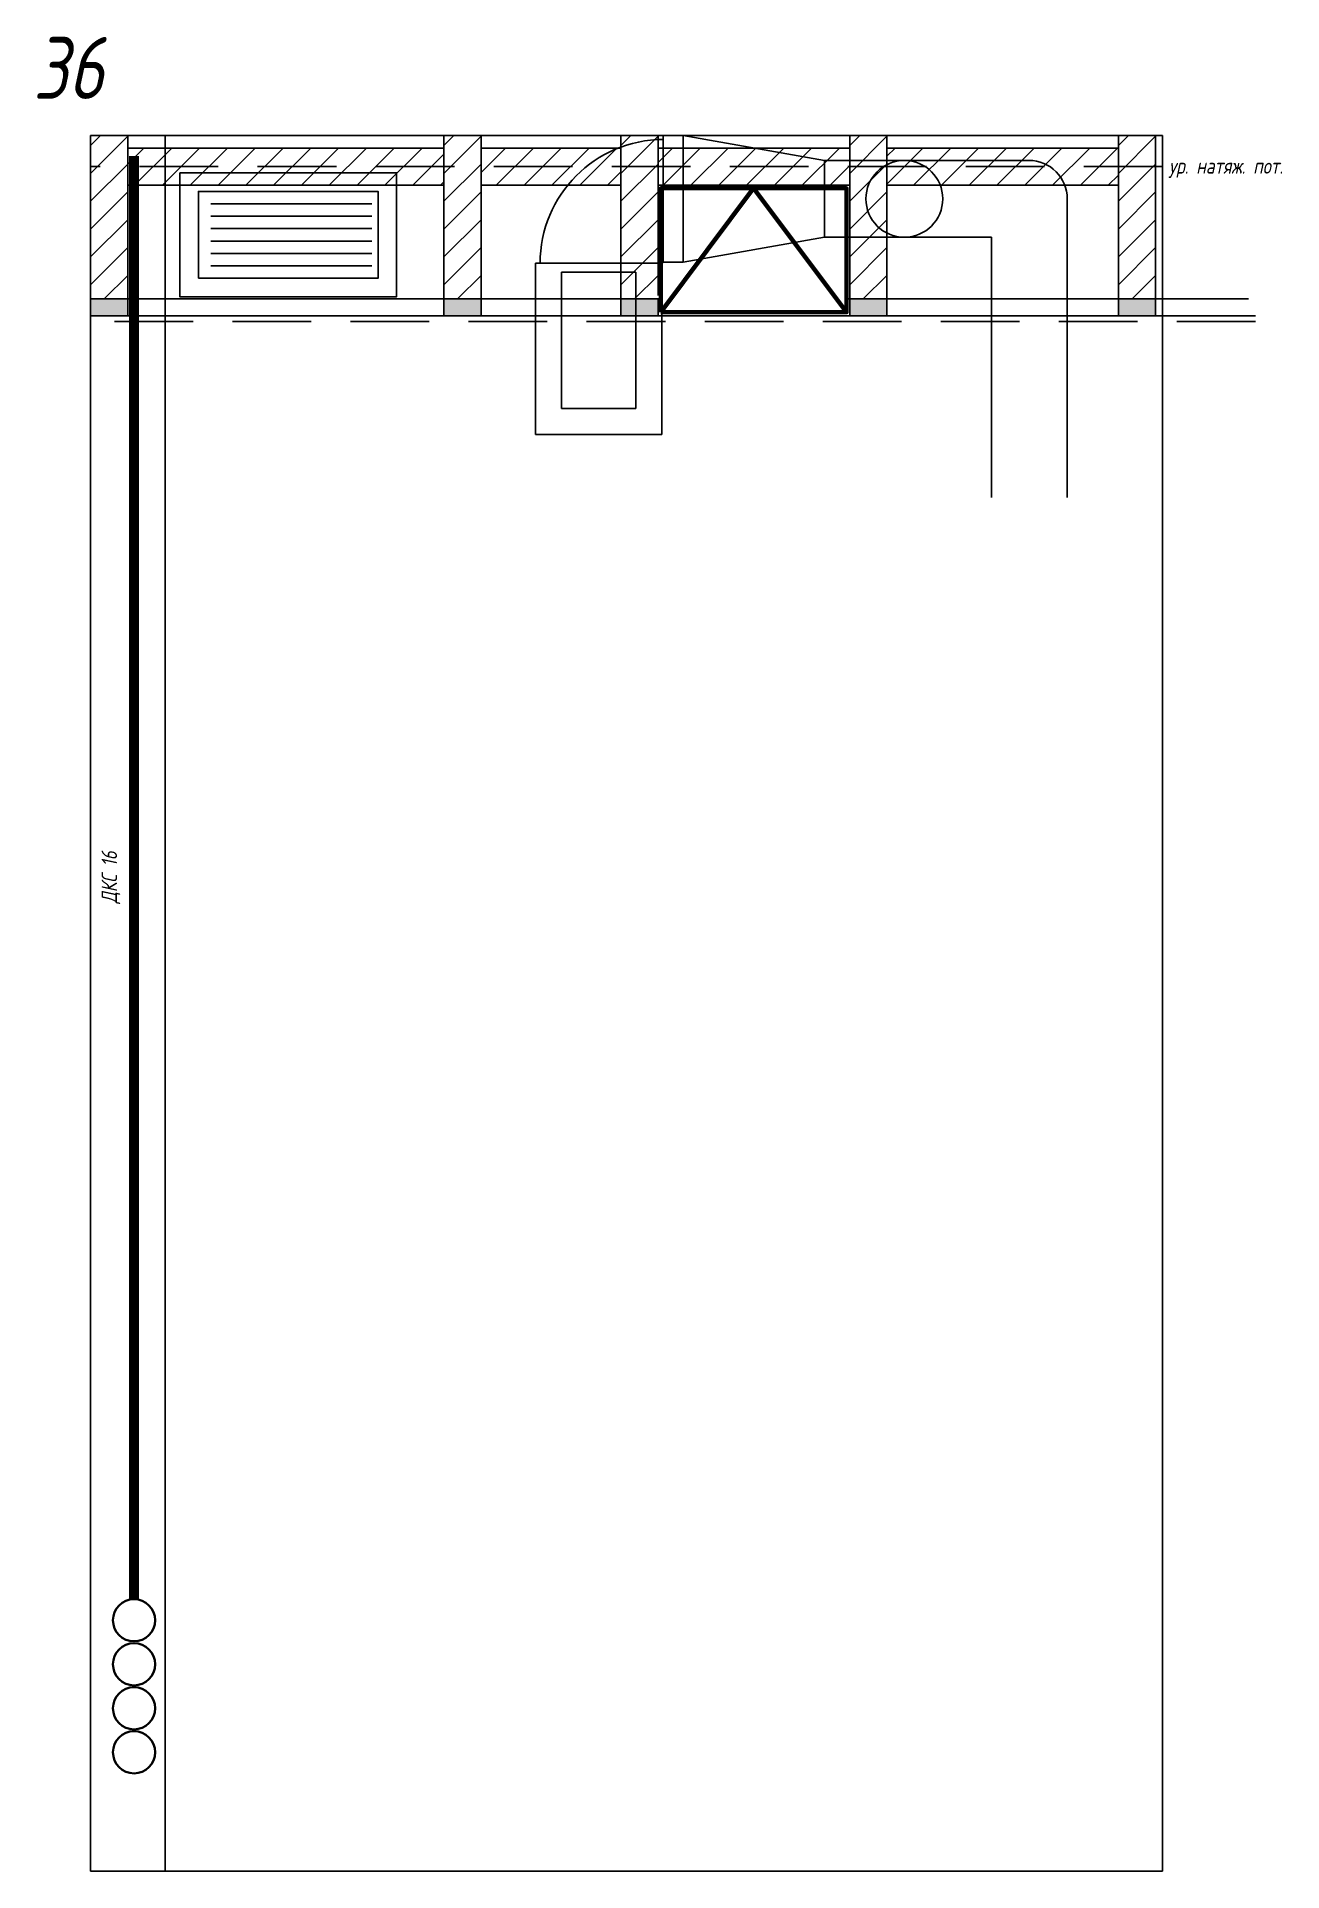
# Model space of a CAD drawing. Header units: millimetres. Extents: x -87 to 1923, y 0 to 2960.
import ezdxf
from ezdxf.enums import TextEntityAlignment as Align

# ---------------------------------------------------------------- set-up
doc = ezdxf.new("R2010")
doc.units = ezdxf.units.MM
doc.linetypes.add('DASHED', pattern=[19.05, 12.7, -6.35])
for name, color, linetype in [('01 Черновое', 7, 'Continuous'), ('02 ОВиК', 7, 'Continuous'), ('02 ЭОМ и СС', 7, 'Continuous'), ('03 Потолок', 5, 'Continuous')]:
    doc.layers.add(name, color=color, linetype=linetype)
doc.layers.add('04 Лючки', color=2, linetype='Continuous', lineweight=40)
doc.styles.add('ГОСТ-ISOCPEUR', font='isocpeui.ttf', dxfattribs={"width": 0.8})

msp = doc.modelspace()

# ---------------------------------------------------------------- hatches: boundary and pattern name
at = {"layer": '03 Потолок', "lineweight": -2}
h = msp.add_hatch(dxfattribs=at)
h.set_pattern_fill('ANSI31', color=256, scale=10, style=0)
h.paths.add_polyline_path([(60, 2750), (60, 2800), (0, 2800), (0, 2750)])
h.paths.add_polyline_path([(60, 2536.5), (60, 2750), (0, 2750), (0, 2536.5)])
h = msp.add_hatch(dxfattribs=at)
h.set_pattern_fill('ANSI31', color=256, scale=10, style=0)
h.set_pattern_definition([(45, (570, 1e-12), (-22.45064, 22.45064), [])])
h.paths.add_polyline_path([(630, 2750), (630, 2800), (570, 2800), (570, 2750)])
h.paths.add_polyline_path([(630, 2536.5), (630, 2750), (570, 2750), (570, 2536.5)])
h = msp.add_hatch(dxfattribs=at)
h.set_pattern_fill('ANSI31', color=256, scale=10, style=0)
h.set_pattern_definition([(45, (855.822, 2e-12), (-22.45064, 22.45064), [])])
h.paths.add_polyline_path([(915.8, 2750), (915.8, 2800), (855.8, 2800), (855.8, 2750)])
h.paths.add_polyline_path([(915.8, 2536.5), (915.8, 2750), (855.8, 2750), (855.8, 2536.5)])
h = msp.add_hatch(dxfattribs=at)
h.set_pattern_fill('ANSI31', color=256, scale=10, style=0)
h.set_pattern_definition([(45, (1225, 3e-12), (-22.45064, 22.45064), [])])
h.paths.add_polyline_path([(1285, 2750), (1285, 2800), (1225, 2800), (1225, 2750)])
h.paths.add_polyline_path([(1285, 2536.5), (1285, 2750), (1225, 2750), (1225, 2536.5)])
h = msp.add_hatch(dxfattribs=at)
h.set_pattern_fill('ANSI31', color=256, scale=10, style=0)
h.set_pattern_definition([(45, (1658.816, 4e-12), (-22.45064, 22.45064), [])])
h.paths.add_polyline_path([(1718.8, 2750), (1718.8, 2800), (1658.8, 2800), (1658.8, 2750)])
h.paths.add_polyline_path([(1718.8, 2536.5), (1718.8, 2750), (1658.8, 2750), (1658.8, 2536.5)])
h = msp.add_hatch(dxfattribs=at)
h.set_pattern_fill('ANSI31', color=256, scale=10, style=0)
h.paths.add_polyline_path([(120, 2750), (120, 2780), (60, 2780), (60, 2750)])
h.paths.add_polyline_path([(120, 2720), (120, 2750), (60, 2750), (60, 2720)])
h.paths.add_polyline_path([(570, 2750), (570, 2780), (120, 2780), (120, 2750)])
h.paths.add_polyline_path([(570, 2720), (570, 2750), (120, 2750), (120, 2720)])
h = msp.add_hatch(dxfattribs=at)
h.set_pattern_fill('ANSI31', color=256, scale=10, style=0)
h.paths.add_polyline_path([(855.8, 2750), (855.8, 2780), (630, 2780), (630, 2750)])
h.paths.add_polyline_path([(855.8, 2720), (855.8, 2750), (630, 2750), (630, 2720)])
h = msp.add_hatch(dxfattribs=at)
h.set_pattern_fill('ANSI31', color=256, scale=10, style=0)
h.paths.add_polyline_path([(1225, 2750), (1225, 2780), (915.8, 2780), (915.8, 2750)])
h.paths.add_polyline_path([(1225, 2720), (1225, 2750), (915.8, 2750), (915.8, 2720), (920, 2720), (920, 2740), (1220, 2740), (1220, 2720)])
h.paths.add_polyline_path([(1220, 2720), (1220, 2740), (1070, 2740), (1085, 2720)], flags=16)
h.paths.add_polyline_path([(1085, 2720), (1070, 2740), (1055, 2720)], flags=16)
h.paths.add_polyline_path([(1055, 2720), (1070, 2740), (920, 2740), (920, 2720)], flags=16)
h = msp.add_hatch(dxfattribs=at)
h.set_pattern_fill('ANSI31', color=256, scale=10, style=0)
h.paths.add_polyline_path([(1658.8, 2750), (1658.8, 2780), (1285, 2780), (1285, 2750)])
h.paths.add_polyline_path([(1658.8, 2720), (1658.8, 2750), (1285, 2750), (1285, 2720)])
for points in [[(60, 2509.5), (60, 2536.5), (0, 2536.5), (0, 2509.5)], [(630, 2509.5), (630, 2536.5), (570, 2536.5), (570, 2509.5)], [(915.8, 2509.5), (915.8, 2536.5), (855.8, 2536.5), (855.8, 2509.5)], [(1285, 2509.5), (1285, 2536.5), (1225, 2536.5), (1225, 2509.5)], [(1718.8, 2509.5), (1718.8, 2536.5), (1658.8, 2536.5), (1658.8, 2509.5)]]:
    msp.add_hatch(color=256, dxfattribs=at).paths.add_polyline_path(points)

# ---------------------------------------------------------------- linework, layer by layer
at = {"layer": '01 Черновое'}
for p, q in [((1730, 2800), (0, 2800)), ((0, 2800), (0, 0)), ((120, 2800), (120, 0)), ((1730, 0), (1730, 2800)), ((760, 2580), (760, 2360)), ((880, 2580), (760, 2580)), ((880, 2580), (880, 2360)), ((880, 2360), (760, 2360)), ((0, 0), (1730, 0))]:
    msp.add_line(p, q, dxfattribs=at)
at = {"layer": '02 ОВиК', "color": 7}
for p, q in [((956, 2800), (924, 2800)), ((924, 2596), (924, 2800)), ((956, 2800), (924, 2800)), ((924, 2596), (924, 2800)), ((956, 2596), (956, 2800)), ((1184.2, 2760), (956, 2800)), ((956, 2596), (956, 2800)), ((1184.2, 2760), (956, 2800)), ((1184.2, 2760), (1514.2, 2760)), ((1184.2, 2636), (1184.2, 2760)), ((1184.2, 2760), (1514.2, 2760)), ((1184.2, 2636), (1184.2, 2760)), ((1576.2, 2698), (1576.2, 2216.5)), ((1576.2, 2698), (1576.2, 2216.5)), ((193.8, 2690), (453.8, 2690)), ((193.8, 2670), (453.8, 2670)), ((193.8, 2670), (453.8, 2670)), ((193.8, 2650), (453.8, 2650)), ((193.8, 2650), (453.8, 2650)), ((956, 2596), (1184.2, 2636)), ((956, 2596), (1184.2, 2636)), ((1184.2, 2636), (1453.7, 2636)), ((1184.2, 2636), (1453.7, 2636)), ((1453.7, 2636), (1453.7, 2216.5)), ((1453.7, 2636), (1453.7, 2216.5)), ((193.8, 2630), (453.8, 2630)), ((193.8, 2630), (453.8, 2630)), ((193.8, 2610), (453.8, 2610)), ((193.8, 2610), (453.8, 2610)), ((193.8, 2590), (453.8, 2590)), ((193.8, 2590), (453.8, 2590)), ((718, 2562), (718, 2594)), ((718, 2594), (922, 2594)), ((718, 2562), (718, 2594)), ((718, 2594), (922, 2594)), ((922, 2594), (924, 2596)), ((922, 2594), (924, 2596)), ((922, 2562), (922, 2594)), ((922, 2562), (922, 2594)), ((956, 2596), (924, 2596)), ((956, 2596), (924, 2596)), ((718, 2562), (718, 2318)), ((718, 2562), (718, 2318)), ((922, 2562), (922, 2318)), ((922, 2562), (922, 2318)), ((718, 2318), (922, 2318)), ((718, 2318), (922, 2318))]:
    msp.add_line(p, q, dxfattribs=at)
for points in [[(143.8, 2740), (493.8, 2740), (493.8, 2540), (143.8, 2540)], [(173.8, 2570), (173.8, 2710), (463.8, 2710), (463.8, 2570)]]:
    msp.add_lwpolyline(points, close=True, dxfattribs=at)
msp.add_circle((1313.2, 2698), 62, dxfattribs=at)
msp.add_circle((1313.2, 2698), 62, dxfattribs=at)
for centre, radius, start, end in [((925.3, 2594), 200, 90.3657, 180), ((925.3, 2594), 200, 90.3657, 180), ((1514.2, 2698), 62, 0, 90), ((1514.2, 2698), 62, 0, 90)]:
    msp.add_arc(centre, radius, start, end, dxfattribs=at)
at = {"layer": '02 ЭОМ и СС', "color": 4, "const_width": 16, "flags": 128}
msp.add_lwpolyline([(70, 439), (70, 2767)], dxfattribs=at)
at = {"layer": '02 ЭОМ и СС', "color": 4, "lineweight": 40}
for centre in [(70, 405), (70, 334)]:
    msp.add_circle(centre, 34, dxfattribs=at)
at = {"layer": '02 ЭОМ и СС', "color": 1, "lineweight": 40}
for centre in [(70, 263), (70, 192)]:
    msp.add_circle(centre, 34, dxfattribs=at)
at = {"layer": '03 Потолок', "color": 7, "ltscale": 10}
for p, q in [((1730, 2800), (0, 2800)), ((1730, 2800), (1730, 2773)), ((920, 2536.5), (0, 2536.5)), ((1868.8, 2536.5), (1220, 2536.5)), ((1880, 2509.5), (0, 2509.5))]:
    msp.add_line(p, q, dxfattribs=at)
at = {"layer": '03 Потолок', "color": 7, "lineweight": -2}
for p, q in [((0, 2800), (0, 2509.5)), ((60, 2800), (60, 2509.5)), ((570, 2800), (570, 2509.5)), ((630, 2800), (630, 2509.5)), ((855.8, 2800), (855.8, 2509.5)), ((915.8, 2800), (915.8, 2542)), ((1225, 2800), (1225, 2515)), ((1285, 2800), (1285, 2515)), ((1658.8, 2800), (1658.8, 2515)), ((1718.8, 2800), (1718.8, 2515)), ((570, 2780), (60, 2780)), ((855.8, 2780), (630, 2780)), ((1225, 2780), (915.8, 2780)), ((1658.8, 2780), (1285, 2780)), ((570, 2720), (60, 2720)), ((855.8, 2720), (630, 2720)), ((1225, 2720), (915.8, 2720)), ((1658.8, 2720), (1285, 2720))]:
    msp.add_line(p, q, dxfattribs=at)
at = {"layer": '03 Потолок', "color": 7, "linetype": 'DASHED', "ltscale": 10}
for p, q in [((1730, 2750), (0, 2750)), ((1880, 2500), (0, 2500))]:
    msp.add_line(p, q, dxfattribs=at)
at = {"layer": '03 Потолок', "color": 7}
for points in [[(630, 2509.5), (630, 2536.5), (570, 2536.5), (570, 2509.5)], [(915.8, 2509.5), (915.8, 2536.5), (855.8, 2536.5), (855.8, 2509.5)], [(1285, 2509.5), (1285, 2536.5), (1225, 2536.5), (1225, 2509.5)], [(1718.8, 2509.5), (1718.8, 2536.5), (1658.8, 2536.5), (1658.8, 2509.5)]]:
    msp.add_lwpolyline(points, close=True, dxfattribs=at)
at = {"layer": '04 Лючки', "lineweight": 80}
for p in [(920, 2515), (1220, 2515)]:
    msp.add_line(p, (1070, 2715), dxfattribs=at)
msp.add_lwpolyline([(920, 2515), (920, 2715), (1220, 2715), (1220, 2515)], close=True, dxfattribs=at)

# ---------------------------------------------------------------- texts
at = {"layer": '01 Черновое', "style": 'ГОСТ-ISOCPEUR', "width": 0.8}
msp.add_text('36', height=100, dxfattribs=at).set_placement((-35.8, 2909.4), align=Align.MIDDLE)
at = {"layer": '02 ЭОМ и СС', "color": 4, "insert": (17.6, 1561.4), "char_height": 25, "width": 270.313, "attachment_point": 1, "rotation": 90, "style": 'ГОСТ-ISOCPEUR'}
msp.add_mtext('{ДКС 16}', dxfattribs=at)
at = {"layer": '03 Потолок', "color": 7, "ltscale": 10, "insert": (1740.3, 2763.6), "char_height": 25, "width": 270.313, "attachment_point": 1, "style": 'ГОСТ-ISOCPEUR'}
msp.add_mtext('{ур. натяж. пот.}', dxfattribs=at)

doc.saveas('drawing.dxf')
